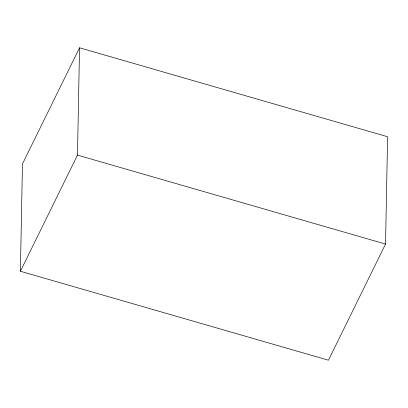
<?xml version="1.0" encoding="UTF-8"?>
<svg xmlns="http://www.w3.org/2000/svg" width="408" height="408" viewBox="0 0 408 408"><rect width="100%" height="100%" fill="white"/><g stroke="black" fill="none" stroke-linecap="round" stroke-linejoin="round"><path stroke-width="0.61" d="M20.4 271.259L22.46 163.934L79.54 47.787L387.6 136.741L385.54 244.066L328.46 360.213L20.4 271.259L77.479 155.111L79.54 47.787M77.479 155.111L385.54 244.066"/></g></svg>
